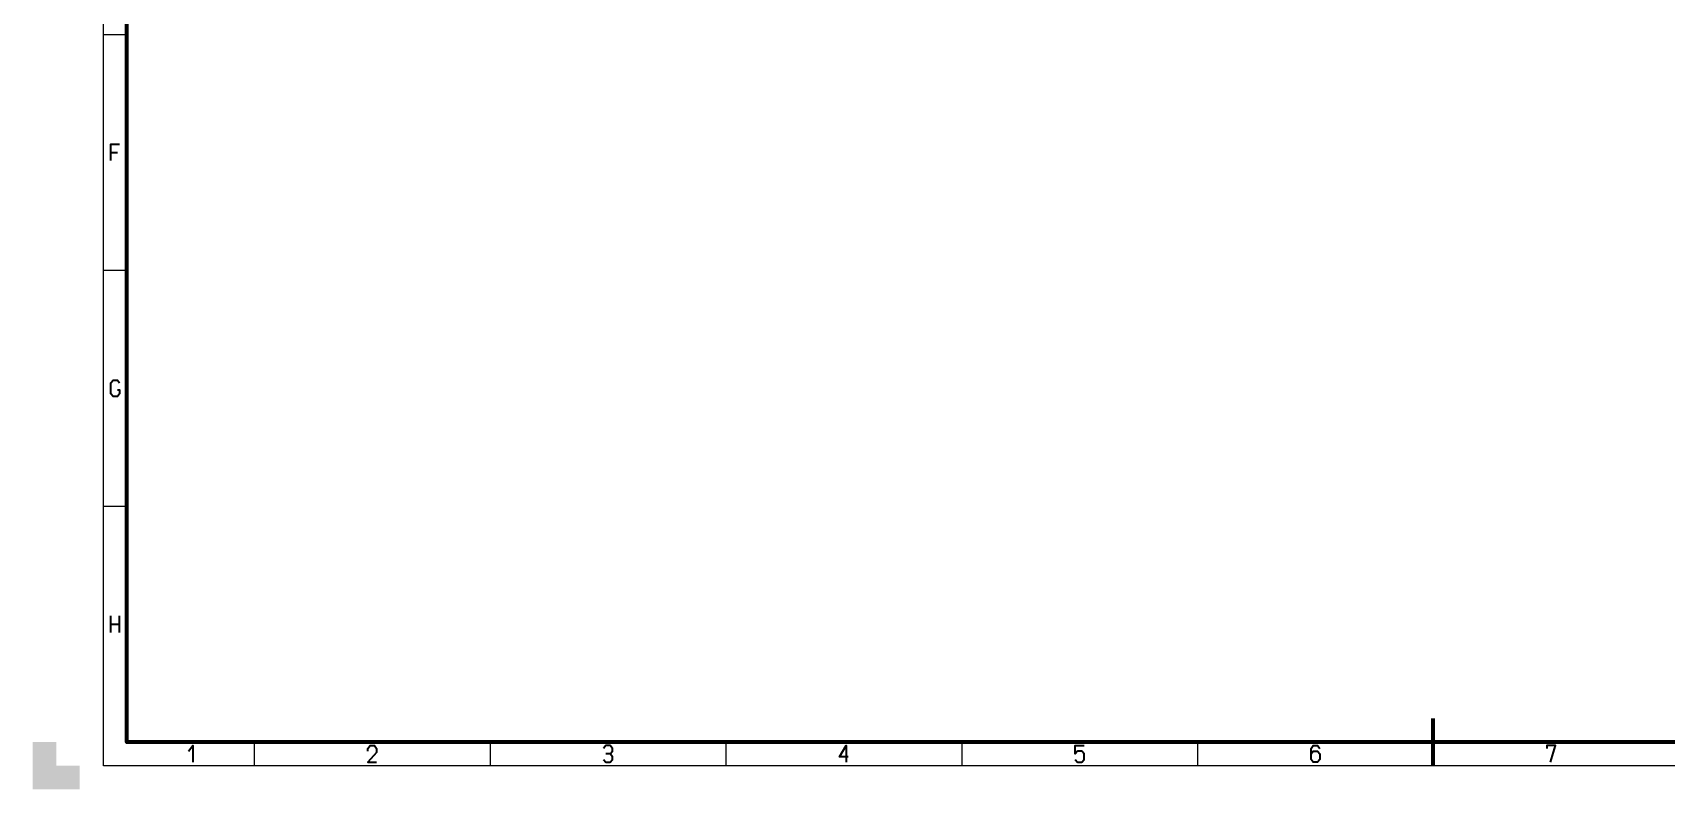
# Model space of a CAD drawing. Header units: millimetres. Extents: x 9557 to 76822, y 14597 to 67378.
# Drawn here: x 47122 to 64442, y 46378 to 54396 of the extents above; entities that cross this region are included whole.
import ezdxf

# ---------------------------------------------------------------- set-up
doc = ezdxf.new("R2010")
doc.units = ezdxf.units.MM
doc.layers.add('PDF_Geometry', color=7, linetype='Continuous')
doc.layers.add('PDF_Solid Fills', color=7, linetype='Continuous')

msp = doc.modelspace()

# ---------------------------------------------------------------- hatches: boundary and pattern name
at = {"layer": 'PDF_Solid Fills', "transparency": 33554559}
msp.add_hatch(color=256, dxfattribs=at).paths.add_polyline_path([(47621.9, 46628.2), (47371.9, 46628.2), (47371.9, 46878.2), (47121.9, 46878.2), (47121.9, 46378.2), (47621.9, 46378.2)])

# ---------------------------------------------------------------- linework, layer by layer
at = {"layer": 'PDF_Geometry', "lineweight": 25}
msp.add_lwpolyline([(47871.9, 46628.2), (47871.9, 67128.2), (76572, 67128.2), (76572, 46628.2)], close=True, dxfattribs=at)
at = {"layer": 'PDF_Geometry', "lineweight": 70}
msp.add_lwpolyline([(48121.9, 66878.2), (76322, 66878.2), (76322, 46878.2), (48121.9, 46878.2)], close=True, dxfattribs=at)
at = {"layer": 'PDF_Geometry', "lineweight": 25}
for points in [[(47871.9, 54378.2), (48121.9, 54378.2)], [(47871.9, 51878.2), (48121.9, 51878.2)], [(47871.9, 49378.2), (48121.9, 49378.2)], [(49471.9, 46878.2), (49471.9, 46628.2)], [(51971.9, 46878.2), (51971.9, 46628.2)], [(54471.9, 46878.2), (54471.9, 46628.2)], [(56971.9, 46878.2), (56971.9, 46628.2)], [(59471.9, 46878.2), (59471.9, 46628.2)]]:
    msp.add_lwpolyline(points, dxfattribs=at)
at = {"layer": 'PDF_Geometry', "lineweight": 35}
for points in [[(47950.2, 53040.7), (47950.2, 53215.7), (48043.6, 53215.7)], [(47950.2, 53128.2), (48020.2, 53128.2)], [(48020.2, 50610.7), (48043.6, 50610.7), (48043.6, 50569.9), (48020.2, 50540.7), (47973.6, 50540.7), (47950.2, 50569.9), (47950.2, 50686.4), (47973.6, 50715.7), (48020.2, 50715.7), (48043.6, 50686.4)], [(47950.2, 48040.7), (47950.2, 48215.7)], [(48043.6, 48040.7), (48043.6, 48215.7)], [(47950.2, 48128.2), (48043.6, 48128.2)], [(48773.6, 46782.4), (48820.2, 46840.7), (48820.2, 46665.7)], [(50675.3, 46782.4), (50675.3, 46811.4), (50698.6, 46840.7), (50745.3, 46840.7), (50768.6, 46811.4), (50768.6, 46767.7), (50675.3, 46665.7), (50768.6, 46665.7)], [(53245.3, 46753.2), (53268.6, 46782.4), (53268.6, 46811.4), (53245.3, 46840.7), (53198.6, 46840.7), (53175.3, 46811.4)], [(55768.6, 46723.9), (55675.3, 46723.9), (55745.3, 46840.7), (55745.3, 46665.7)], [(58175.3, 46694.9), (58198.6, 46665.7), (58245.3, 46665.7), (58268.6, 46694.9), (58268.6, 46753.2), (58245.3, 46782.4), (58198.6, 46782.4), (58175.3, 46753.2), (58175.3, 46840.7), (58268.6, 46840.7)], [(60675.3, 46753.2), (60698.6, 46782.4), (60745.3, 46782.4), (60768.6, 46753.2), (60768.6, 46694.9), (60745.3, 46665.7), (60698.6, 46665.7), (60675.3, 46694.9), (60675.3, 46811.4), (60698.6, 46840.7), (60745.3, 46840.7), (60768.6, 46811.4)], [(63214.9, 46665.7), (63268.7, 46840.7), (63175.3, 46840.7), (63175.3, 46811.4)], [(53175.3, 46694.9), (53198.6, 46665.7), (53245.3, 46665.7), (53268.6, 46694.9), (53268.6, 46723.9), (53245.3, 46753.2), (53198.6, 46753.2)]]:
    msp.add_lwpolyline(points, dxfattribs=at)
at = {"layer": 'PDF_Geometry', "lineweight": 70}
msp.add_lwpolyline([(61971.9, 46628.2), (61971.9, 47128.2)], dxfattribs=at)

doc.saveas('drawing.dxf')
